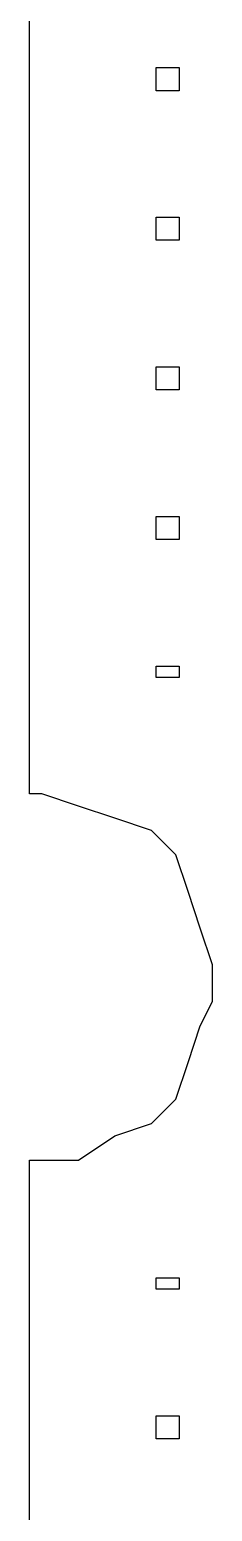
# Model space of a CAD drawing. Extents: x -34 to 197, y 103 to 243.
# Drawn here: x -33.55 to -29.58, y 141.28 to 173.38 of the extents above; entities that cross this region are included whole.
import ezdxf

# ---------------------------------------------------------------- set-up
doc = ezdxf.new("R2010")
doc.units = 0
doc.header["$MEASUREMENT"] = 0
doc.layers.add('OUTER_WALLET', color=7, linetype='CONTINUOUS')

# ---------------------------------------------------------------- blocks, each defined once
blk = doc.blocks.new('BLOCK_2')
at = {"layer": 'OUTER_WALLET', "color": 1}
for points in [[(-30.299, 172.054), (-30.799, 172.054), (-30.799, 172.553), (-30.299, 172.553), (-30.299, 172.054)], [(-30.299, 168.814), (-30.799, 168.814), (-30.799, 169.313), (-30.299, 169.313), (-30.299, 168.814)], [(-30.299, 165.574), (-30.799, 165.574), (-30.799, 166.073), (-30.299, 166.073), (-30.299, 165.574)], [(-30.299, 162.334), (-30.799, 162.334), (-30.799, 162.833), (-30.299, 162.833), (-30.299, 162.334)], [(-30.299, 159.343), (-30.799, 159.343), (-30.799, 159.593), (-30.299, 159.593), (-30.299, 159.343)], [(-30.299, 146.093), (-30.799, 146.093), (-30.799, 146.343), (-30.299, 146.343), (-30.299, 146.093)], [(-30.299, 142.853), (-30.799, 142.853), (-30.799, 143.352), (-30.299, 143.352), (-30.299, 142.853)]]:
    blk.add_lwpolyline(points, dxfattribs=at)

msp = doc.modelspace()

# ---------------------------------------------------------------- linework, layer by layer
at = {"layer": 'OUTER_WALLET', "color": 1}
msp.add_lwpolyline([(-33.549, 103.378), (-33.549, 148.887), (-33.284, 148.887), (-32.49, 148.887), (-31.697, 149.416), (-30.903, 149.681), (-30.374, 150.21), (-30.109, 151.003), (-29.845, 151.797), (-29.58, 152.326), (-29.58, 153.12), (-29.845, 153.914), (-30.109, 154.708), (-30.374, 155.501), (-30.903, 156.031), (-31.697, 156.295), (-32.49, 156.56), (-33.284, 156.824), (-33.549, 156.824), (-33.549, 243.343)], dxfattribs=at)

# ---------------------------------------------------------------- block references
at = {"layer": 'OUTER_WALLET'}
msp.add_blockref('BLOCK_2', (0, 0), dxfattribs=at)

doc.saveas('drawing.dxf')
